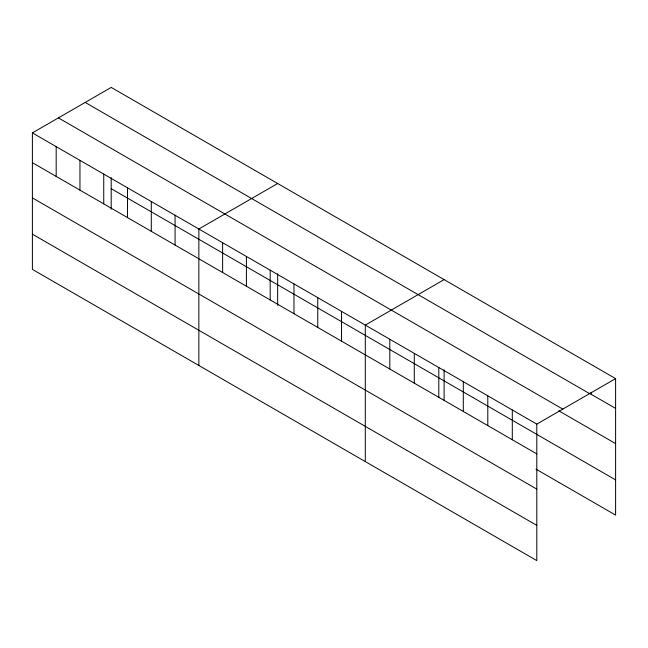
<?xml version="1.0" encoding="UTF-8"?>
<svg xmlns="http://www.w3.org/2000/svg" width="648" height="648" viewBox="0 0 648 648"><rect width="100%" height="100%" fill="white"/><g stroke="black" fill="none" stroke-linecap="round" stroke-linejoin="round"><path stroke-width="0.97" d="M32.4 132.905L536.803 424.116L536.803 560.593L32.4 269.382L32.4 132.905L111.197 87.407L615.6 378.618L615.6 515.095L535.977 469.128M277.652 183.506L198.855 229.003L198.855 365.48M444.107 279.612L365.302 325.102L365.302 461.579M536.803 424.116L615.6 378.618M589.348 393.247L615.6 408.402M85.196 102.425L589.599 393.636M58.401 117.887L562.804 409.107M558.73 410.775L615.6 443.613M111.197 188.673L615.6 479.885M32.4 162.68L536.803 453.892M32.4 197.891L536.803 489.102M32.4 234.171L536.803 525.382M591.098 392.267L591.098 394.251M512.301 409.973L512.301 439.749M487.798 395.831L487.798 425.606M463.304 381.68L463.304 411.464M444.107 369.789L444.107 400.432M438.801 367.538L438.801 397.313M414.299 353.395L414.299 383.171M389.804 339.252L389.804 369.028M341.528 311.372L341.528 341.156M317.747 297.651L317.747 327.426M293.965 283.921L293.965 313.697M277.652 273.691L277.652 305.313M270.192 270.192L270.192 299.967M246.41 256.462L246.41 286.238M222.629 242.733L222.629 272.508M175.073 215.274L175.073 245.057M151.292 201.544L151.292 231.328M127.518 187.815L127.518 217.598M111.197 177.593L111.197 209.215M103.737 174.093L103.737 203.869M79.955 160.364L79.955 190.139M56.182 146.634L56.182 176.41"/></g></svg>
